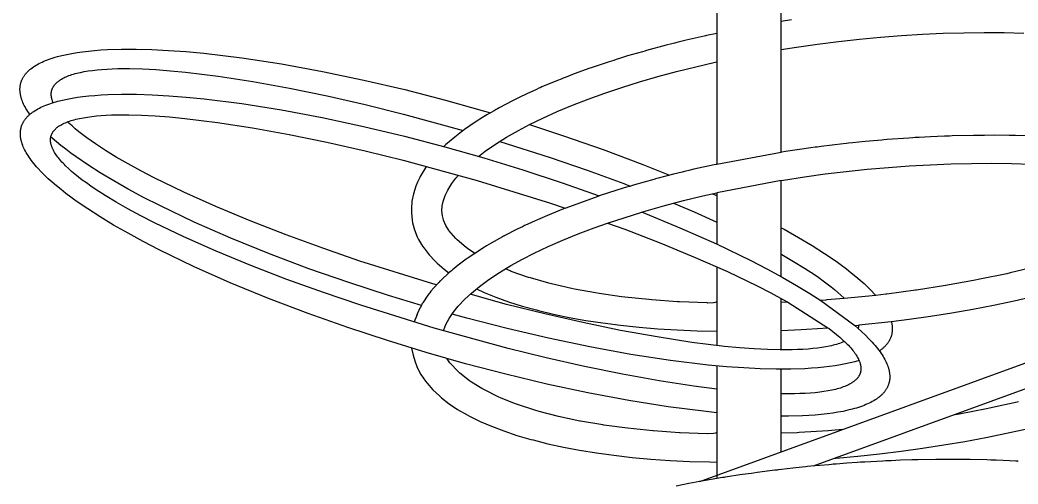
# Model space of a CAD drawing. Header units: millimetres. Extents: x 112 to 8820, y -2365 to 5002.
# Drawn here: x 5958 to 6575, y -480 to -193 of the extents above; entities that cross this region are included whole.
import ezdxf

# ---------------------------------------------------------------- set-up
doc = ezdxf.new("R2010")
doc.units = ezdxf.units.MM

# ---------------------------------------------------------------- blocks, each defined once
blk = doc.blocks.new('2620_EL')
for p, q in [((-1.999, 63.259), (1.999, 63.999)), ((1.999, 62.254), (-1.999, 61.489)), ((-11.38, 60.534), (-9.275, 61.297)), ((-8.759, 59.617), (-6.637, 60.297)), ((7.84, 55.143), (5.896, 54.949)), ((2.401, 54.718), (4.887, 53.137)), ((4.436, 54.832), (6.545, 53.278)), ((6.79, 53.312), (8.807, 53.525))]:
    blk.add_line(p, q)
for points in [[(1.999, 63.999), (1.999, 72.959), (-1.999, 72.959), (-1.999, 63.259)], [(2.622, 72.197), (1.999, 72.097)], [(-1.999, 71.357), (-2.63, 71.223), (-2.666, 71.215), (-2.691, 71.21), (-2.783, 71.188), (-3.893, 70.932), (-4.381, 70.811), (-4.604, 70.758), (-4.782, 70.711), (-5.131, 70.624), (-6.339, 70.299), (-6.408, 70.279), (-6.453, 70.267), (-6.593, 70.225), (-7.516, 69.958), (-8.014, 69.802), (-8.227, 69.739), (-8.376, 69.689), (-8.658, 69.601), (-9.763, 69.23), (-9.857, 69.197), (-9.917, 69.176), (-10.076, 69.117), (-10.827, 68.846), (-11.318, 68.656), (-11.513, 68.583), (-11.63, 68.534), (-11.849, 68.449), (-12.826, 68.041), (-12.936, 67.991), (-13.006, 67.962), (-13.161, 67.889), (-13.755, 67.622), (-14.219, 67.395), (-14.388, 67.316), (-14.475, 67.271), (-14.634, 67.193), (-15.462, 66.756), (-15.578, 66.689), (-15.651, 66.65), (-15.786, 66.569), (-16.236, 66.311), (-16.653, 66.049), (-16.788, 65.967), (-16.846, 65.927), (-16.954, 65.859), (-17.615, 65.403), (-17.724, 65.319), (-17.793, 65.271), (-17.899, 65.185), (-18.216, 64.942), (-18.562, 64.645), (-18.659, 64.566), (-18.693, 64.533), (-18.758, 64.478), (-18.885, 64.353)], [(1.999, 70.353), (2.947, 70.505), (4.238, 70.69), (5.537, 70.855), (6.839, 71), (8.141, 71.123), (9.441, 71.225), (10.734, 71.306), (12.019, 71.365), (13.292, 71.402), (14.55, 71.417), (15.79, 71.41), (17.008, 71.381)], [(-44.523, 66.342), (-44.585, 66.43), (-44.648, 66.525), (-44.707, 66.619), (-44.762, 66.712), (-44.813, 66.803), (-44.861, 66.894), (-44.904, 66.983), (-44.943, 67.071), (-44.979, 67.157), (-45.01, 67.243), (-45.025, 67.285), (-45.038, 67.327), (-45.05, 67.369), (-45.062, 67.41), (-45.073, 67.451), (-45.082, 67.492), (-45.091, 67.532), (-45.099, 67.572), (-45.106, 67.612), (-45.112, 67.651), (-45.117, 67.69), (-45.121, 67.729), (-45.125, 67.768), (-45.127, 67.806), (-45.129, 67.844), (-45.129, 67.881), (-45.129, 67.918), (-45.128, 67.955), (-45.126, 67.992), (-45.124, 68.028), (-45.12, 68.064), (-45.116, 68.099), (-45.11, 68.135), (-45.104, 68.17), (-45.097, 68.204), (-45.09, 68.239), (-45.081, 68.273), (-45.072, 68.306), (-45.062, 68.34), (-45.051, 68.373), (-45.039, 68.406), (-45.026, 68.439), (-45.012, 68.472), (-44.998, 68.505), (-44.983, 68.537), (-44.966, 68.569), (-44.949, 68.602), (-44.931, 68.633), (-44.912, 68.665), (-44.892, 68.697), (-44.872, 68.728), (-44.85, 68.759), (-44.828, 68.79), (-44.804, 68.821), (-44.78, 68.851), (-44.755, 68.881), (-44.728, 68.911), (-44.701, 68.941), (-44.673, 68.971), (-44.644, 69), (-44.614, 69.029), (-44.583, 69.058), (-44.551, 69.087), (-44.518, 69.115), (-44.485, 69.144), (-44.45, 69.172), (-44.377, 69.227), (-44.301, 69.281), (-44.221, 69.334), (-44.136, 69.386), (-44.048, 69.437), (-43.956, 69.487), (-43.859, 69.536), (-43.759, 69.584), (-43.655, 69.63), (-43.546, 69.675), (-43.434, 69.72), (-43.317, 69.762), (-43.196, 69.804), (-43.071, 69.844), (-42.942, 69.883), (-42.809, 69.921), (-42.531, 69.992), (-42.235, 70.058), (-41.924, 70.118), (-41.596, 70.173), (-41.251, 70.221), (-40.891, 70.264), (-40.514, 70.3), (-40.122, 70.33), (-39.714, 70.354), (-38.853, 70.382), (-37.934, 70.384), (-36.959, 70.359), (-35.933, 70.308), (-34.859, 70.231), (-33.741, 70.127), (-31.396, 69.845), (-28.937, 69.468), (-26.406, 69.007), (-23.847, 68.471), (-21.297, 67.874), (-18.793, 67.23), (-16.365, 66.551), (-16.006, 66.443)], [(-16.74, 63.744), (-16.326, 64.061), (-15.697, 64.496), (-15.012, 64.926), (-14.274, 65.35), (-13.585, 65.714), (-12.76, 66.117), (-11.869, 66.519), (-10.932, 66.911), (-9.952, 67.291), (-8.931, 67.66), (-7.871, 68.015), (-6.776, 68.357), (-5.648, 68.685), (-4.489, 68.996), (-3.302, 69.292), (-2.09, 69.571), (-1.999, 69.59)], [(-43.08, 67.073), (-43.086, 67.087), (-43.099, 67.12), (-43.111, 67.152), (-43.122, 67.185), (-43.133, 67.217), (-43.143, 67.249), (-43.151, 67.28), (-43.159, 67.311), (-43.166, 67.342), (-43.173, 67.373), (-43.178, 67.403), (-43.183, 67.433), (-43.187, 67.463), (-43.19, 67.492), (-43.192, 67.521), (-43.193, 67.55), (-43.194, 67.579), (-43.193, 67.607), (-43.192, 67.635), (-43.191, 67.663), (-43.188, 67.69), (-43.185, 67.717), (-43.18, 67.744), (-43.176, 67.77), (-43.17, 67.797), (-43.163, 67.823), (-43.156, 67.848), (-43.148, 67.874), (-43.14, 67.899), (-43.13, 67.924), (-43.12, 67.949), (-43.109, 67.974), (-43.097, 67.999), (-43.084, 68.023), (-43.07, 68.047), (-43.056, 68.071), (-43.041, 68.095), (-43.025, 68.119), (-43.008, 68.142), (-42.99, 68.166), (-42.972, 68.189), (-42.953, 68.212), (-42.932, 68.234), (-42.911, 68.257), (-42.89, 68.279), (-42.867, 68.301), (-42.843, 68.323), (-42.819, 68.344), (-42.793, 68.366), (-42.767, 68.387), (-42.74, 68.408), (-42.712, 68.429), (-42.683, 68.449), (-42.653, 68.469), (-42.623, 68.489), (-42.591, 68.509), (-42.559, 68.529), (-42.491, 68.567), (-42.42, 68.604), (-42.345, 68.641), (-42.266, 68.676), (-42.184, 68.71), (-42.098, 68.744), (-42.008, 68.776), (-41.914, 68.807), (-41.817, 68.837), (-41.716, 68.865), (-41.611, 68.893), (-41.502, 68.919), (-41.389, 68.945), (-41.153, 68.992), (-40.901, 69.033), (-40.634, 69.07), (-40.351, 69.102), (-40.053, 69.128), (-39.74, 69.149), (-39.413, 69.165), (-39.07, 69.175), (-38.34, 69.178), (-37.554, 69.158), (-36.713, 69.115), (-35.821, 69.049), (-34.88, 68.959), (-32.869, 68.713), (-30.713, 68.381), (-28.449, 67.97), (-26.116, 67.489), (-23.754, 66.95), (-21.398, 66.364), (-17.698, 65.339)], [(-1.999, 47.88), (-2.656, 47.945), (-4.995, 48.239), (-7.447, 48.629), (-9.969, 49.103), (-12.521, 49.65), (-15.062, 50.259), (-17.558, 50.914), (-19.978, 51.603), (-22.383, 52.341), (-24.834, 53.149), (-27.297, 54.021), (-29.736, 54.949), (-32.111, 55.923), (-34.38, 56.931), (-36.503, 57.956), (-37.498, 58.47), (-38.442, 58.983), (-39.332, 59.492), (-40.165, 59.995), (-40.936, 60.491), (-41.645, 60.978), (-41.975, 61.217), (-42.288, 61.453), (-42.585, 61.685), (-42.865, 61.914), (-43.129, 62.14), (-43.375, 62.362), (-43.605, 62.58), (-43.817, 62.793), (-44.013, 63.003), (-44.105, 63.106), (-44.192, 63.208), (-44.275, 63.309), (-44.355, 63.408), (-44.43, 63.507), (-44.5, 63.604), (-44.567, 63.7), (-44.63, 63.795), (-44.689, 63.889), (-44.743, 63.982), (-44.794, 64.073), (-44.841, 64.163), (-44.884, 64.252), (-44.923, 64.34), (-44.958, 64.426), (-44.989, 64.511), (-45.003, 64.553), (-45.016, 64.595), (-45.029, 64.636), (-45.04, 64.678), (-45.05, 64.718), (-45.06, 64.759), (-45.069, 64.799), (-45.076, 64.839), (-45.083, 64.878), (-45.089, 64.918), (-45.094, 64.956), (-45.098, 64.995), (-45.101, 65.033), (-45.104, 65.071), (-45.105, 65.109), (-45.106, 65.146), (-45.105, 65.183), (-45.104, 65.22), (-45.102, 65.256), (-45.099, 65.292), (-45.096, 65.328), (-45.091, 65.363), (-45.086, 65.398), (-45.08, 65.433), (-45.073, 65.467), (-45.065, 65.501), (-45.056, 65.535), (-45.047, 65.568), (-45.036, 65.602), (-45.025, 65.635), (-45.013, 65.667), (-45, 65.7), (-44.987, 65.733), (-44.972, 65.765), (-44.957, 65.797), (-44.941, 65.829), (-44.923, 65.861), (-44.905, 65.892), (-44.886, 65.924), (-44.866, 65.955), (-44.846, 65.986), (-44.824, 66.017), (-44.801, 66.047), (-44.778, 66.078), (-44.754, 66.108), (-44.728, 66.138), (-44.702, 66.167), (-44.675, 66.197), (-44.647, 66.226), (-44.618, 66.255), (-44.587, 66.284), (-44.557, 66.312), (-44.525, 66.341), (-44.492, 66.369), (-44.458, 66.397), (-44.423, 66.424), (-44.351, 66.479), (-44.274, 66.532), (-44.194, 66.584), (-44.11, 66.636), (-44.021, 66.686), (-43.929, 66.735), (-43.833, 66.783), (-43.733, 66.829), (-43.628, 66.875), (-43.52, 66.919), (-43.407, 66.962), (-43.291, 67.004), (-43.17, 67.045), (-43.046, 67.084), (-42.917, 67.122), (-42.784, 67.159), (-42.506, 67.228), (-42.211, 67.292), (-41.9, 67.35), (-41.572, 67.402), (-41.229, 67.448), (-40.869, 67.488), (-40.493, 67.522), (-40.102, 67.549), (-39.695, 67.57), (-38.836, 67.593), (-37.919, 67.589), (-36.946, 67.559), (-35.923, 67.502), (-34.851, 67.419), (-33.737, 67.309), (-31.398, 67.015), (-28.946, 66.625), (-26.423, 66.151), (-23.871, 65.603), (-21.33, 64.995), (-18.834, 64.34), (-16.415, 63.651), (-14.009, 62.913), (-11.559, 62.105), (-9.275, 61.297)], [(-1.999, 49.344), (-3.407, 49.517), (-5.569, 49.849), (-7.84, 50.259), (-10.179, 50.738), (-12.549, 51.275), (-14.913, 51.858), (-19.493, 53.115), (-24.028, 54.525), (-26.333, 55.309), (-28.618, 56.134), (-30.847, 56.992), (-32.98, 57.871), (-34.98, 58.757), (-36.812, 59.636), (-37.654, 60.069), (-38.443, 60.495), (-39.177, 60.912), (-39.851, 61.319), (-40.466, 61.714), (-40.75, 61.907), (-41.018, 62.097), (-41.271, 62.282), (-41.508, 62.465), (-41.73, 62.643), (-41.936, 62.817), (-42.126, 62.988), (-42.301, 63.154), (-42.382, 63.236), (-42.46, 63.316), (-42.533, 63.395), (-42.603, 63.474), (-42.669, 63.551), (-42.732, 63.627), (-42.79, 63.702), (-42.845, 63.776), (-42.896, 63.849), (-42.944, 63.92), (-42.987, 63.991), (-43.027, 64.06), (-43.064, 64.128), (-43.081, 64.162), (-43.097, 64.195), (-43.112, 64.228), (-43.126, 64.261), (-43.14, 64.294), (-43.152, 64.326), (-43.164, 64.358), (-43.174, 64.39), (-43.184, 64.421), (-43.193, 64.452), (-43.202, 64.483), (-43.209, 64.513), (-43.215, 64.544), (-43.221, 64.573), (-43.226, 64.603), (-43.23, 64.632), (-43.233, 64.662), (-43.236, 64.69), (-43.237, 64.719), (-43.238, 64.747), (-43.238, 64.775), (-43.237, 64.803), (-43.235, 64.83), (-43.233, 64.857), (-43.23, 64.884), (-43.226, 64.91), (-43.221, 64.937), (-43.216, 64.963), (-43.209, 64.988), (-43.202, 65.014), (-43.195, 65.039), (-43.186, 65.064), (-43.177, 65.088), (-43.166, 65.113), (-43.156, 65.138), (-43.144, 65.162), (-43.131, 65.186), (-43.118, 65.21), (-43.104, 65.234), (-43.089, 65.257), (-43.073, 65.281), (-43.056, 65.304), (-43.039, 65.327), (-43.02, 65.349), (-43.001, 65.372), (-42.981, 65.394), (-42.96, 65.417), (-42.938, 65.438), (-42.916, 65.46), (-42.892, 65.482), (-42.868, 65.503), (-42.842, 65.524), (-42.816, 65.545), (-42.789, 65.566), (-42.761, 65.586), (-42.733, 65.606), (-42.703, 65.626), (-42.672, 65.646), (-42.641, 65.665), (-42.608, 65.685), (-42.541, 65.722), (-42.47, 65.759), (-42.395, 65.795), (-42.316, 65.83), (-42.234, 65.863), (-42.148, 65.896), (-42.058, 65.928), (-41.965, 65.958), (-41.868, 65.988), (-41.767, 66.016), (-41.662, 66.043), (-41.553, 66.069), (-41.44, 66.093), (-41.204, 66.139), (-40.952, 66.18), (-40.684, 66.216), (-40.401, 66.247), (-40.103, 66.273), (-39.79, 66.293), (-39.462, 66.307), (-39.119, 66.317), (-38.388, 66.318), (-37.6, 66.297), (-36.758, 66.253), (-35.864, 66.186), (-34.921, 66.097), (-32.905, 65.85), (-30.743, 65.518), (-28.472, 65.108), (-26.132, 64.629), (-23.762, 64.092), (-21.399, 63.509), (-16.819, 62.251), (-12.284, 60.841), (-11.38, 60.534)], [(-19.348, 55.786), (-19.569, 55.847), (-24.087, 57.267), (-26.382, 58.055), (-28.658, 58.887), (-30.877, 59.751), (-33.001, 60.637), (-34.992, 61.53), (-36.814, 62.417), (-37.652, 62.854), (-38.437, 63.283), (-39.166, 63.704), (-39.837, 64.115), (-40.447, 64.514), (-40.73, 64.709), (-40.996, 64.9), (-41.248, 65.087), (-41.483, 65.271), (-41.703, 65.452), (-41.907, 65.628), (-42.096, 65.8), (-42.182, 65.883)], [(-13.597, 65.708), (-11.492, 65.025), (-9.02, 64.163), (-6.572, 63.243), (-4.924, 62.575)], [(-20.282, 54.521), (-22.308, 55.133), (-24.768, 55.93), (-27.24, 56.793), (-29.688, 57.713), (-32.072, 58.679), (-34.35, 59.678), (-36.481, 60.697), (-37.48, 61.209), (-38.429, 61.719), (-39.323, 62.226), (-40.159, 62.728), (-40.934, 63.222), (-41.646, 63.707), (-41.977, 63.946), (-42.292, 64.181), (-42.591, 64.413), (-42.872, 64.642), (-43.137, 64.868), (-43.22, 64.942)], [(17.749, 64.993), (16.487, 65.032), (16.374, 65.033), (16.305, 65.035), (16.11, 65.036), (15.203, 65.048), (14.576, 65.044), (14.335, 65.045), (14.177, 65.042), (13.898, 65.04), (12.576, 65.01), (12.418, 65.004), (12.323, 65.002), (12.095, 64.991), (11.241, 64.957), (10.53, 64.917), (10.28, 64.906), (10.139, 64.895), (9.895, 64.882), (8.542, 64.783), (8.339, 64.765), (8.219, 64.757), (7.972, 64.733), (7.184, 64.663), (6.396, 64.58), (6.15, 64.556), (6.03, 64.542), (5.826, 64.521), (4.471, 64.356), (4.227, 64.323), (4.085, 64.306), (3.834, 64.269), (3.122, 64.171), (2.265, 64.039), (2.035, 64.006), (1.999, 63.999)], [(-15.435, 64.66), (-12.316, 63.68), (-10.02, 62.892), (-7.744, 62.06), (-7.348, 61.906)], [(-19.976, 63.118), (-20.006, 63.078), (-20.294, 62.612), (-20.349, 62.498), (-20.387, 62.435), (-20.42, 62.351), (-20.516, 62.149), (-20.617, 61.897), (-20.774, 61.435), (-20.865, 60.978), (-20.888, 60.527)], [(-1.999, 63.259), (-2.04, 63.25), (-2.154, 63.227), (-3.426, 62.943), (-3.734, 62.868), (-3.905, 62.83), (-4.131, 62.772), (-4.674, 62.641), (-5.63, 62.391), (-5.779, 62.353), (-5.822, 62.34), (-5.894, 62.322), (-7.082, 61.986), (-7.408, 61.888), (-7.582, 61.838), (-7.782, 61.774), (-8.238, 61.636), (-9.221, 61.314), (-9.275, 61.297)], [(1.999, 62.254), (2.141, 62.278), (3.426, 62.476), (4.721, 62.654), (6.021, 62.811), (7.323, 62.948), (8.625, 63.063), (9.922, 63.158), (11.213, 63.23), (12.494, 63.281), (13.762, 63.31), (15.013, 63.317), (16.245, 63.302), (17.455, 63.265)], [(-16.972, 57.742), (-17.424, 58.041), (-17.512, 58.105), (-18.076, 58.587), (-18.155, 58.664), (-18.59, 59.166), (-18.611, 59.195), (-18.767, 59.465), (-18.91, 59.79), (-18.921, 59.826), (-18.962, 59.988), (-18.976, 60.062), (-19.006, 60.375), (-18.99, 60.691), (-18.938, 60.952), (-18.811, 61.327), (-18.652, 61.657), (-18.403, 62.06), (-18.145, 62.401), (-17.992, 62.573)], [(-3.048, 43.618), (48.411, 62.348)], [(1.999, 56.298), (1.999, 62.254)], [(-6.637, 60.297), (-6.36, 60.381), (-5.22, 60.702), (-4.05, 61.008), (-2.854, 61.298), (-1.999, 61.489)], [(-2.259, 61.431), (-1.999, 61.317)], [(-1.999, 61.489), (-1.999, 58.317)], [(17.644, 56.883), (16.168, 56.532), (15.954, 56.483), (14.288, 56.135), (13.897, 56.059), (12.167, 55.745), (10.372, 55.464), (10.311, 55.456), (8.522, 55.218), (8.461, 55.211), (7.84, 55.143)], [(-4.681, 60.843), (-3.401, 60.31), (-1.999, 59.681)], [(48.192, 60.668), (3.965, 44.573)], [(-20.888, 60.527), (-20.902, 60.251), (-20.859, 59.806), (-20.821, 59.634), (-20.711, 59.197), (-20.534, 58.77), (-20.462, 58.61), (-20.219, 58.194), (-20.116, 58.054), (-19.809, 57.649), (-19.437, 57.257), (-19.309, 57.144), (-18.875, 56.766), (-18.572, 56.543)], [(-11.38, 60.534), (-11.474, 60.498), (-12.468, 60.094), (-13.415, 59.679), (-13.734, 59.528), (-13.892, 59.457), (-14.028, 59.388), (-14.313, 59.253), (-15.16, 58.819), (-15.183, 58.806), (-15.199, 58.798), (-15.256, 58.766), (-15.954, 58.377), (-16.246, 58.2), (-16.384, 58.121), (-16.485, 58.054), (-16.693, 57.928), (-17.376, 57.473), (-17.412, 57.446), (-17.438, 57.43), (-17.511, 57.374), (-18, 57.014), (-18.245, 56.812), (-18.356, 56.727), (-18.424, 56.665), (-18.563, 56.551), (-19.066, 56.085), (-19.105, 56.044), (-19.133, 56.018), (-19.195, 55.948), (-19.506, 55.618), (-19.687, 55.394), (-19.764, 55.307), (-19.802, 55.251), (-19.883, 55.151), (-20.195, 54.685), (-20.224, 54.63), (-20.247, 54.596), (-20.284, 54.518), (-20.441, 54.221), (-20.542, 53.969), (-20.547, 53.956), (-20.577, 53.891), (-20.587, 53.856), (-20.724, 53.506), (-20.726, 53.499)], [(-6.656, 60.305), (-4.281, 59.33), (-2.012, 58.323), (0.111, 57.298), (1.105, 56.784), (2.05, 56.271), (2.94, 55.762), (3.772, 55.258), (4.436, 54.832)], [(8.808, 53.521), (9.903, 53.661), (11.23, 53.851), (12.546, 54.062), (13.85, 54.292), (15.136, 54.542), (16.404, 54.81), (17.649, 55.097), (18.868, 55.4), (20.059, 55.721), (21.218, 56.057), (22.343, 56.408), (23.431, 56.774), (24.48, 57.152), (25.487, 57.543), (26.449, 57.946), (27.364, 58.359), (28.231, 58.781), (28.349, 58.842), (29.169, 59.276), (29.936, 59.717), (30.648, 60.164), (30.904, 60.341)], [(-18.906, 52.954), (-18.893, 53.007), (-18.766, 53.33), (-18.558, 53.72), (-18.322, 54.073), (-18.005, 54.466), (-17.588, 54.908), (-17.187, 55.28), (-16.693, 55.685), (-16.099, 56.123), (-15.448, 56.557), (-14.744, 56.985), (-14.013, 57.392), (-13.295, 57.759), (-12.434, 58.167), (-11.525, 58.566), (-10.572, 58.953), (-9.577, 59.33), (-8.759, 59.617)], [(-8.759, 59.617), (-7.693, 59.232), (-5.465, 58.374), (-3.331, 57.495), (-1.331, 56.609), (0.5, 55.73), (1.342, 55.297), (2.132, 54.871), (2.401, 54.718)], [(1.999, 59.328), (2.169, 59.237), (3.063, 58.73), (3.899, 58.228), (4.674, 57.734), (5.386, 57.249), (5.717, 57.01), (6.033, 56.775), (6.331, 56.542), (6.613, 56.313), (6.877, 56.088), (7.125, 55.866), (7.356, 55.648), (7.57, 55.435), (7.767, 55.225), (7.84, 55.143)], [(1.999, 57.683), (2.034, 57.664), (2.763, 57.243), (3.434, 56.832), (4.044, 56.433), (4.327, 56.238), (4.594, 56.047), (4.845, 55.859), (5.08, 55.675), (5.3, 55.495), (5.505, 55.319), (5.693, 55.147), (5.866, 54.979), (5.896, 54.949)], [(-1.999, 56.905), (-1.999, 52.046)], [(-1.999, 54.746), (-2.093, 54.7), (-2.2, 54.684), (-2.566, 54.669), (-2.597, 54.67), (-4.31, 54.742), (-4.424, 54.748), (-6.017, 54.863), (-6.2, 54.878), (-7.682, 55.035), (-7.895, 55.06), (-9.281, 55.257), (-9.498, 55.292), (-10.797, 55.529), (-10.998, 55.57), (-12.217, 55.85), (-12.384, 55.893), (-13.53, 56.217), (-13.647, 56.255), (-14.725, 56.629), (-14.776, 56.65), (-15.081, 56.78)], [(5.907, 52.29), (5.863, 52.271), (5.781, 52.237), (5.695, 52.203), (5.605, 52.171), (5.511, 52.14), (5.414, 52.11), (5.313, 52.081), (5.208, 52.054), (5.099, 52.027), (4.987, 52.002), (4.75, 51.955), (4.498, 51.913), (4.231, 51.877), (3.948, 51.845), (3.651, 51.819), (3.338, 51.798), (3.01, 51.782), (2.667, 51.772), (1.938, 51.769), (1.151, 51.789), (0.311, 51.832), (-0.582, 51.898), (-1.522, 51.987), (-3.534, 52.234), (-5.69, 52.566), (-7.954, 52.977), (-10.287, 53.457), (-12.649, 53.997), (-15.005, 54.583), (-17.264, 55.209)], [(-16.863, 55.546), (-16.395, 55.326), (-15.666, 55.027), (-14.883, 54.745), (-14.047, 54.482), (-13.161, 54.238), (-13.031, 54.204), (-12.102, 53.981), (-11.126, 53.778), (-10.106, 53.595), (-9.045, 53.433), (-7.946, 53.293), (-6.81, 53.174), (-5.641, 53.078), (-4.442, 53.003), (-3.215, 52.951), (-1.999, 52.922)], [(5.329, 45.069), (5.397, 45.074), (6.735, 45.193), (8.072, 45.333), (9.408, 45.495), (10.737, 45.678), (12.058, 45.881), (13.367, 46.104), (14.66, 46.347), (15.935, 46.608), (17.189, 46.888)], [(1.999, 51.769), (1.999, 54.943)], [(2.401, 54.718), (1.999, 54.703)], [(5.896, 54.949), (4.823, 54.857), (4.762, 54.852), (4.436, 54.832)], [(6.812, 51.112), (6.811, 51.112), (6.682, 51.073), (6.549, 51.035), (6.271, 50.964), (5.975, 50.898), (5.664, 50.837), (5.336, 50.783), (4.991, 50.735), (4.631, 50.692), (4.254, 50.656), (3.862, 50.626), (3.454, 50.602), (2.593, 50.574), (1.674, 50.572), (0.699, 50.597), (-0.327, 50.648), (-1.401, 50.725), (-2.519, 50.829), (-4.864, 51.111), (-7.323, 51.487), (-9.854, 51.949), (-12.413, 52.485), (-14.963, 53.081), (-17.467, 53.726), (-18.383, 53.982)], [(16.684, 48.549), (16.599, 48.529), (14.885, 48.155), (14.704, 48.117), (13.007, 47.793), (12.767, 47.75), (12.633, 47.727)], [(1.999, 52.972), (3.23, 53.028), (4.559, 53.111), (4.887, 53.137)], [(4.887, 53.137), (4.959, 53.084), (5.197, 52.902), (5.418, 52.723), (5.624, 52.549), (5.814, 52.379), (5.989, 52.212), (6.07, 52.131), (6.148, 52.05), (6.222, 51.971), (6.292, 51.893), (6.358, 51.816), (6.42, 51.739), (6.479, 51.664), (6.533, 51.591), (6.585, 51.518), (6.632, 51.446), (6.676, 51.376), (6.716, 51.306), (6.752, 51.238), (6.769, 51.205), (6.785, 51.171), (6.8, 51.138), (6.814, 51.105), (6.828, 51.073), (6.84, 51.04), (6.852, 51.009), (6.863, 50.977), (6.873, 50.946), (6.882, 50.914), (6.89, 50.884), (6.897, 50.853), (6.904, 50.823), (6.909, 50.793), (6.914, 50.763), (6.918, 50.734), (6.921, 50.705), (6.924, 50.676), (6.925, 50.648), (6.926, 50.619), (6.926, 50.591), (6.925, 50.564), (6.924, 50.536), (6.921, 50.509), (6.918, 50.483), (6.914, 50.456), (6.909, 50.43), (6.904, 50.404), (6.898, 50.378), (6.891, 50.353)], [(6.545, 53.278), (6.789, 53.301)], [(6.545, 53.278), (6.736, 53.114), (6.983, 52.892), (7.212, 52.674), (7.425, 52.46), (7.621, 52.251), (7.712, 52.148), (7.8, 52.046), (7.883, 51.945), (7.962, 51.845), (8.037, 51.747), (8.108, 51.65), (8.175, 51.553), (8.237, 51.458), (8.296, 51.365), (8.351, 51.272), (8.402, 51.181), (8.448, 51.091), (8.491, 51.002), (8.53, 50.914), (8.565, 50.828), (8.596, 50.743), (8.611, 50.701), (8.624, 50.659), (8.636, 50.617), (8.648, 50.576), (8.658, 50.536), (8.668, 50.495), (8.676, 50.455), (8.684, 50.415), (8.691, 50.376), (8.697, 50.336), (8.701, 50.297), (8.706, 50.259), (8.709, 50.221), (8.711, 50.183), (8.713, 50.145), (8.713, 50.108), (8.713, 50.071), (8.712, 50.034), (8.71, 49.998), (8.707, 49.962), (8.703, 49.926), (8.699, 49.891), (8.693, 49.856), (8.687, 49.821), (8.68, 49.787), (8.672, 49.753), (8.664, 49.719), (8.654, 49.686)], [(6.79, 53.312), (6.788, 53.284), (6.785, 53.257), (6.782, 53.23), (6.778, 53.203), (6.773, 53.176), (6.767, 53.15), (6.761, 53.124), (6.754, 53.098)], [(8.807, 53.525), (8.813, 53.505), (8.822, 53.464), (8.831, 53.424), (8.839, 53.384), (8.846, 53.344), (8.852, 53.305), (8.857, 53.266), (8.861, 53.227), (8.865, 53.188), (8.867, 53.15), (8.869, 53.112), (8.869, 53.075), (8.869, 53.038), (8.868, 53.001), (8.866, 52.964), (8.864, 52.928), (8.86, 52.892), (8.856, 52.856), (8.85, 52.821), (8.844, 52.786), (8.837, 52.752), (8.83, 52.717), (8.821, 52.683), (8.812, 52.649)], [(6.754, 53.098), (6.753, 53.098)], [(8.812, 52.649), (8.802, 52.616), (8.791, 52.583), (8.779, 52.55), (8.766, 52.517), (8.752, 52.484), (8.738, 52.451), (8.723, 52.419), (8.706, 52.386), (8.689, 52.354), (8.671, 52.323), (8.652, 52.291), (8.633, 52.259), (8.612, 52.228), (8.59, 52.197), (8.568, 52.166), (8.544, 52.135), (8.52, 52.105), (8.495, 52.075), (8.468, 52.045), (8.441, 52.015), (8.413, 51.985), (8.384, 51.956), (8.354, 51.927), (8.323, 51.898), (8.291, 51.869), (8.258, 51.841), (8.225, 51.812), (8.19, 51.784), (8.117, 51.729), (8.073, 51.698)], [(-20.883, 51.881), (-20.883, 51.871), (-20.797, 51.431), (-20.687, 51.098), (-20.535, 50.668), (-20.317, 50.247), (-20.033, 49.837), (-19.931, 49.698), (-19.582, 49.301), (-19.17, 48.917), (-19.044, 48.805), (-18.571, 48.436), (-18.036, 48.08), (-17.441, 47.74), (-17.302, 47.664), (-16.651, 47.342), (-15.944, 47.036), (-15.181, 46.748), (-14.364, 46.478), (-13.496, 46.227), (-13.365, 46.192), (-12.453, 45.962), (-11.494, 45.751), (-10.49, 45.561), (-9.445, 45.391), (-8.359, 45.243), (-7.237, 45.116), (-6.08, 45.011), (-4.891, 44.928), (-3.674, 44.868), (-2.431, 44.83), (-1.999, 44.824)], [(-1.999, 46.646), (-2.085, 46.603), (-2.199, 46.584), (-2.2, 46.584), (-2.566, 46.569), (-2.581, 46.569), (-4.253, 46.638), (-4.309, 46.641), (-5.906, 46.752), (-5.96, 46.757), (-7.513, 46.913), (-8.995, 47.111), (-9.044, 47.118), (-10.431, 47.356), (-10.477, 47.364), (-11.795, 47.645), (-12.991, 47.959), (-13.254, 48.035), (-14.329, 48.383), (-14.459, 48.432), (-15.339, 48.783), (-15.537, 48.868), (-16.382, 49.285), (-16.531, 49.37), (-17.183, 49.773), (-17.303, 49.853), (-17.907, 50.331), (-18.026, 50.442), (-18.476, 50.918), (-18.516, 50.965), (-18.683, 51.218), (-18.692, 51.237)], [(-1.999, 50.781), (-1.999, 43.798)], [(1.999, 45.455), (1.999, 50.573)], [(6.891, 50.353), (6.883, 50.328), (6.874, 50.303), (6.865, 50.278), (6.855, 50.253), (6.844, 50.229), (6.832, 50.205), (6.819, 50.18), (6.806, 50.156), (6.792, 50.133), (6.777, 50.109), (6.761, 50.086), (6.744, 50.063), (6.727, 50.04), (6.708, 50.017), (6.689, 49.994), (6.669, 49.972), (6.648, 49.95), (6.626, 49.928), (6.604, 49.906), (6.58, 49.885), (6.556, 49.863), (6.531, 49.842), (6.505, 49.821), (6.478, 49.801), (6.45, 49.78), (6.421, 49.76), (6.391, 49.74), (6.361, 49.721), (6.329, 49.701), (6.297, 49.682), (6.229, 49.644), (6.158, 49.607), (6.083, 49.571), (6.005, 49.537), (5.922, 49.503), (5.836, 49.47), (5.747, 49.439), (5.653, 49.408), (5.556, 49.379), (5.455, 49.351), (5.35, 49.324), (5.241, 49.298), (5.129, 49.273), (4.892, 49.227), (4.64, 49.186), (4.373, 49.15), (4.09, 49.119), (3.792, 49.094), (3.478, 49.074), (3.15, 49.059), (2.807, 49.05), (2.076, 49.048), (1.999, 49.05)], [(8.654, 49.686), (8.644, 49.652), (8.633, 49.619), (8.621, 49.586), (8.608, 49.554), (8.594, 49.521), (8.58, 49.489), (8.564, 49.457), (8.548, 49.425), (8.531, 49.393), (8.513, 49.362), (8.494, 49.33), (8.474, 49.299), (8.453, 49.268), (8.431, 49.237), (8.409, 49.207), (8.385, 49.176), (8.361, 49.146), (8.336, 49.116), (8.309, 49.087), (8.282, 49.057), (8.254, 49.028), (8.225, 48.999), (8.195, 48.97), (8.164, 48.942), (8.132, 48.913), (8.099, 48.885), (8.065, 48.857), (8.031, 48.83), (7.958, 48.775), (7.882, 48.722), (7.801, 48.67), (7.717, 48.618), (7.629, 48.568), (7.537, 48.519), (7.44, 48.471), (7.34, 48.424), (7.236, 48.379), (7.127, 48.335), (7.015, 48.291), (6.898, 48.25), (6.778, 48.209), (6.653, 48.17), (6.524, 48.132), (6.391, 48.095), (6.113, 48.026), (5.818, 47.962), (5.507, 47.904), (5.18, 47.852), (4.836, 47.806), (4.476, 47.766), (4.101, 47.732), (3.709, 47.705), (3.302, 47.684), (2.443, 47.661), (1.999, 47.663)], [(5.81, 46.842), (5.101, 46.778), (4.892, 46.763), (3.102, 46.648), (2.979, 46.642), (1.999, 46.604)], [(16.665, 44.868), (16.63, 44.87), (16.509, 44.876), (15.735, 44.917), (15.294, 44.933), (15.111, 44.942), (14.973, 44.945), (14.723, 44.955), (13.688, 44.979), (13.595, 44.98), (13.539, 44.981), (13.379, 44.982), (12.635, 44.989), (12.121, 44.986), (11.923, 44.987), (11.793, 44.985), (11.564, 44.984), (10.479, 44.965), (10.349, 44.962), (10.271, 44.96), (10.084, 44.954), (9.383, 44.933), (8.799, 44.908), (8.594, 44.9), (8.478, 44.894), (8.277, 44.886), (7.165, 44.825), (6.999, 44.813), (6.9, 44.808), (6.698, 44.793), (6.05, 44.75), (5.402, 44.699), (5.199, 44.684), (5.1, 44.675), (4.933, 44.661), (3.818, 44.56), (3.617, 44.539), (3.5, 44.528), (3.294, 44.505), (2.707, 44.444), (2.002, 44.363), (1.813, 44.342), (1.735, 44.332), (1.604, 44.316), (0.51, 44.176), (0.279, 44.143), (0.148, 44.126), (-0.053, 44.096), (-0.572, 44.023), (-1.325, 43.907), (-1.487, 43.882), (-1.544, 43.873), (-1.638, 43.858), (-2.688, 43.682), (-2.942, 43.636), (-3.082, 43.612), (-3.268, 43.576), (-3.717, 43.495), (-4.506, 43.339)]]:
    blk.add_lwpolyline(points)
for points in [[(12.167, 55.703), (12.165, 55.703), (12.165, 55.703), (12.167, 55.704)], [(-2.158, 54.617), (-2.158, 54.617), (-2.158, 54.617), (-2.158, 54.617)], [(-11.756, 47.579), (-11.757, 47.581), (-11.746, 47.578), (-11.745, 47.576)]]:
    blk.add_lwpolyline(points, close=True)

msp = doc.modelspace()

# ---------------------------------------------------------------- block references
at = {"color": 0, "xscale": 10, "yscale": 10, "zscale": 10}
msp.add_blockref('2620_EL', (6408.86, -914.41), dxfattribs=at)

doc.saveas('drawing.dxf')
